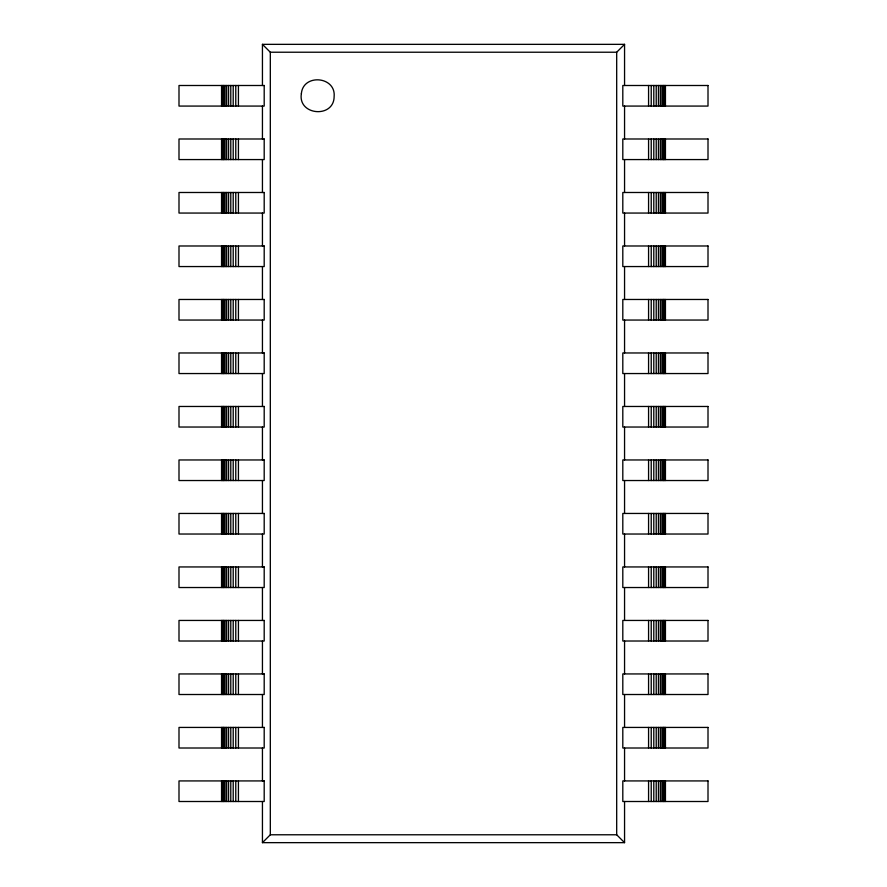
<?xml version="1.0" encoding="UTF-8"?>
<svg xmlns="http://www.w3.org/2000/svg" width="887" height="887" viewBox="0 0 887 887"><rect width="100%" height="100%" fill="white"/><g stroke="black" fill="none" stroke-linecap="round" stroke-linejoin="round"><path stroke-width="1.33" d="M262.441 85.496L262.441 44.35L270.313 52.222L616.687 52.222L624.559 44.35L624.559 85.496M624.559 801.504L624.559 842.65L262.441 842.65L270.313 834.778L270.313 52.222M262.441 44.35L624.559 44.35M270.313 834.778L616.687 834.778L624.559 842.65M665.438 85.496L665.438 106.074M665.438 138.993L665.438 159.571M665.438 192.49L665.438 213.057M665.438 245.987L665.438 266.555M665.438 299.473L665.438 320.052M665.438 352.971L665.438 373.549M665.438 406.468L665.438 427.035M665.438 459.965L665.438 480.532M665.438 513.451L665.438 534.029M665.438 566.948L665.438 587.527M665.438 620.445L665.438 641.013M665.438 673.943L665.438 694.51M665.438 727.429L665.438 748.007M665.438 780.926L665.438 801.504M664.197 85.496L664.197 106.074M664.197 138.993L664.197 159.571M664.197 192.49L664.197 213.057M664.197 245.987L664.197 266.555M664.197 299.473L664.197 320.052M664.197 352.971L664.197 373.549M664.197 406.468L664.197 427.035M664.197 459.965L664.197 480.532M664.197 513.451L664.197 534.029M664.197 566.948L664.197 587.527M664.197 620.445L664.197 641.013M664.197 673.943L664.197 694.51M664.197 727.429L664.197 748.007M664.197 780.926L664.197 801.504M663.864 85.496L663.864 106.074M663.864 138.993L663.864 159.571M663.864 192.49L663.864 213.057M663.864 245.987L663.864 266.555M663.864 299.473L663.864 320.052M663.864 352.971L663.864 373.549M663.864 406.468L663.864 427.035M663.864 459.965L663.864 480.532M663.864 513.451L663.864 534.029M663.864 566.948L663.864 587.527M663.864 620.445L663.864 641.013M663.864 673.943L663.864 694.51M663.864 727.429L663.864 748.007M663.864 780.926L663.864 801.504M663.099 85.496L663.099 106.074M663.099 138.993L663.099 159.571M663.099 192.49L663.099 213.057M663.099 245.987L663.099 266.555M663.099 299.473L663.099 320.052M663.099 352.971L663.099 373.549M663.099 406.468L663.099 427.035M663.099 459.965L663.099 480.532M663.099 513.451L663.099 534.029M663.099 566.948L663.099 587.527M663.099 620.445L663.099 641.013M663.099 673.943L663.099 694.51M663.099 727.429L663.099 748.007M663.099 780.926L663.099 801.504M661.913 85.496L661.913 106.074M661.913 138.993L661.913 159.571M661.913 192.49L661.913 213.057M661.913 245.987L661.913 266.555M661.913 299.473L661.913 320.052M661.913 352.971L661.913 373.549M661.913 406.468L661.913 427.035M661.913 459.965L661.913 480.532M661.913 513.451L661.913 534.029M661.913 566.948L661.913 587.527M661.913 620.445L661.913 641.013M661.913 673.943L661.913 694.51M661.913 727.429L661.913 748.007M661.913 780.926L661.913 801.504M660.327 85.496L660.327 106.074M660.327 138.993L660.327 159.571M660.327 192.49L660.327 213.057M660.327 245.987L660.327 266.555M660.327 299.473L660.327 320.052M660.327 352.971L660.327 373.549M660.327 406.468L660.327 427.035M660.327 459.965L660.327 480.532M660.327 513.451L660.327 534.029M660.327 566.948L660.327 587.527M660.327 620.445L660.327 641.013M660.327 673.943L660.327 694.51M660.327 727.429L660.327 748.007M660.327 780.926L660.327 801.504M658.42 85.496L658.42 106.074M658.42 138.993L658.42 159.571M658.42 192.49L658.42 213.057M658.42 245.987L658.42 266.555M658.42 299.473L658.42 320.052M658.42 352.971L658.42 373.549M658.42 406.468L658.42 427.035M658.42 459.965L658.42 480.532M658.42 513.451L658.42 534.029M658.42 566.948L658.42 587.527M658.42 620.445L658.42 641.013M658.42 673.943L658.42 694.51M658.42 727.429L658.42 748.007M658.42 780.926L658.42 801.504M656.214 85.496L656.214 106.074M656.214 138.993L656.214 159.571M656.214 192.49L656.214 213.057M656.214 245.987L656.214 266.555M656.214 299.473L656.214 320.052M656.214 352.971L656.214 373.549M656.214 406.468L656.214 427.035M656.214 459.965L656.214 480.532M656.214 513.451L656.214 534.029M656.214 566.948L656.214 587.527M656.214 620.445L656.214 641.013M656.214 673.943L656.214 694.51M656.214 727.429L656.214 748.007M656.214 780.926L656.214 801.504M653.797 85.496L653.797 106.074M653.797 138.993L653.797 159.571M653.797 192.49L653.797 213.057M653.797 245.987L653.797 266.555M653.797 299.473L653.797 320.052M653.797 352.971L653.797 373.549M653.797 406.468L653.797 427.035M653.797 459.965L653.797 480.532M653.797 513.451L653.797 534.029M653.797 566.948L653.797 587.527M653.797 620.445L653.797 641.013M653.797 673.943L653.797 694.51M653.797 727.429L653.797 748.007M653.797 780.926L653.797 801.504M651.224 85.496L651.224 106.074M651.224 138.993L651.224 159.571M651.224 192.49L651.224 213.057M651.224 245.987L651.224 266.555M651.224 299.473L651.224 320.052M651.224 352.971L651.224 373.549M651.224 406.468L651.224 427.035M651.224 459.965L651.224 480.532M651.224 513.451L651.224 534.029M651.224 566.948L651.224 587.527M651.224 620.445L651.224 641.013M651.224 673.943L651.224 694.51M651.224 727.429L651.224 748.007M651.224 780.926L651.224 801.504M648.574 85.496L648.574 106.074M648.574 138.993L648.574 159.571M648.574 192.49L648.574 213.057M648.574 245.987L648.574 266.555M648.574 299.473L648.574 320.052M648.574 352.971L648.574 373.549M648.574 406.468L648.574 427.035M648.574 459.965L648.574 480.532M648.574 513.451L648.574 534.029M648.574 566.948L648.574 587.527M648.574 620.445L648.574 641.013M648.574 673.943L648.574 694.51M648.574 727.429L648.574 748.007M648.574 780.926L648.574 801.504M624.559 106.074L624.559 138.993M624.559 159.571L624.559 192.49M624.559 213.057L624.559 245.987M624.559 266.555L624.559 299.473M624.559 320.052L624.559 352.971M624.559 373.549L624.559 406.468M624.559 427.035L624.559 459.965M624.559 480.532L624.559 513.451M624.559 534.029L624.559 566.948M624.559 587.527L624.559 620.445M624.559 641.013L624.559 673.943M624.559 694.51L624.559 727.429M624.559 748.007L624.559 780.926M616.687 52.222L616.687 834.778M262.441 106.074L262.441 138.993M262.441 159.571L262.441 192.49M262.441 213.057L262.441 245.987M262.441 266.555L262.441 299.473M262.441 320.052L262.441 352.971M262.441 373.549L262.441 406.468M262.441 427.035L262.441 459.965M262.441 480.532L262.441 513.451M262.441 534.029L262.441 566.948M262.441 587.527L262.441 620.445M262.441 641.013L262.441 673.943M262.441 694.51L262.441 727.429M262.441 748.007L262.441 780.926M262.441 801.504L262.441 842.65M238.426 85.496L238.426 106.074M238.426 138.993L238.426 159.571M238.426 192.49L238.426 213.057M238.426 245.987L238.426 266.555M238.426 299.473L238.426 320.052M238.426 352.971L238.426 373.549M238.426 406.468L238.426 427.035M238.426 459.965L238.426 480.532M238.426 513.451L238.426 534.029M238.426 566.948L238.426 587.527M238.426 620.445L238.426 641.013M238.426 673.943L238.426 694.51M238.426 727.429L238.426 748.007M238.426 780.926L238.426 801.504M235.776 85.496L235.776 106.074M235.776 138.993L235.776 159.571M235.776 192.49L235.776 213.057M235.776 245.987L235.776 266.555M235.776 299.473L235.776 320.052M235.776 352.971L235.776 373.549M235.776 406.468L235.776 427.035M235.776 459.965L235.776 480.532M235.776 513.451L235.776 534.029M235.776 566.948L235.776 587.527M235.776 620.445L235.776 641.013M235.776 673.943L235.776 694.51M235.776 727.429L235.776 748.007M235.776 780.926L235.776 801.504M233.203 85.496L233.203 106.074M233.203 138.993L233.203 159.571M233.203 192.49L233.203 213.057M233.203 245.987L233.203 266.555M233.203 299.473L233.203 320.052M233.203 352.971L233.203 373.549M233.203 406.468L233.203 427.035M233.203 459.965L233.203 480.532M233.203 513.451L233.203 534.029M233.203 566.948L233.203 587.527M233.203 620.445L233.203 641.013M233.203 673.943L233.203 694.51M233.203 727.429L233.203 748.007M233.203 780.926L233.203 801.504M230.786 85.496L230.786 106.074M230.786 138.993L230.786 159.571M230.786 192.49L230.786 213.057M230.786 245.987L230.786 266.555M230.786 299.473L230.786 320.052M230.786 352.971L230.786 373.549M230.786 406.468L230.786 427.035M230.786 459.965L230.786 480.532M230.786 513.451L230.786 534.029M230.786 566.948L230.786 587.527M230.786 620.445L230.786 641.013M230.786 673.943L230.786 694.51M230.786 727.429L230.786 748.007M230.786 780.926L230.786 801.504M228.58 85.496L228.58 106.074M228.58 138.993L228.58 159.571M228.58 192.49L228.58 213.057M228.58 245.987L228.58 266.555M228.58 299.473L228.58 320.052M228.58 352.971L228.58 373.549M228.58 406.468L228.58 427.035M228.58 459.965L228.58 480.532M228.58 513.451L228.58 534.029M228.58 566.948L228.58 587.527M228.58 620.445L228.58 641.013M228.58 673.943L228.58 694.51M228.58 727.429L228.58 748.007M228.58 780.926L228.58 801.504M226.673 85.496L226.673 106.074M226.673 138.993L226.673 159.571M226.673 192.49L226.673 213.057M226.673 245.987L226.673 266.555M226.673 299.473L226.673 320.052M226.673 352.971L226.673 373.549M226.673 406.468L226.673 427.035M226.673 459.965L226.673 480.532M226.673 513.451L226.673 534.029M226.673 566.948L226.673 587.527M226.673 620.445L226.673 641.013M226.673 673.943L226.673 694.51M226.673 727.429L226.673 748.007M226.673 780.926L226.673 801.504M225.087 85.496L225.087 106.074M225.087 138.993L225.087 159.571M225.087 192.49L225.087 213.057M225.087 245.987L225.087 266.555M225.087 299.473L225.087 320.052M225.087 352.971L225.087 373.549M225.087 406.468L225.087 427.035M225.087 459.965L225.087 480.532M225.087 513.451L225.087 534.029M225.087 566.948L225.087 587.527M225.087 620.445L225.087 641.013M225.087 673.943L225.087 694.51M225.087 727.429L225.087 748.007M225.087 780.926L225.087 801.504M223.901 85.496L223.901 106.074M223.901 138.993L223.901 159.571M223.901 192.49L223.901 213.057M223.901 245.987L223.901 266.555M223.901 299.473L223.901 320.052M223.901 352.971L223.901 373.549M223.901 406.468L223.901 427.035M223.901 459.965L223.901 480.532M223.901 513.451L223.901 534.029M223.901 566.948L223.901 587.527M223.901 620.445L223.901 641.013M223.901 673.943L223.901 694.51M223.901 727.429L223.901 748.007M223.901 780.926L223.901 801.504M223.136 85.496L223.136 106.074M223.136 138.993L223.136 159.571M223.136 192.49L223.136 213.057M223.136 245.987L223.136 266.555M223.136 299.473L223.136 320.052M223.136 352.971L223.136 373.549M223.136 406.468L223.136 427.035M223.136 459.965L223.136 480.532M223.136 513.451L223.136 534.029M223.136 566.948L223.136 587.527M223.136 620.445L223.136 641.013M223.136 673.943L223.136 694.51M223.136 727.429L223.136 748.007M223.136 780.926L223.136 801.504M222.803 85.496L222.803 106.074M222.803 138.993L222.803 159.571M222.803 192.49L222.803 213.057M222.803 245.987L222.803 266.555M222.803 299.473L222.803 320.052M222.803 352.971L222.803 373.549M222.803 406.468L222.803 427.035M222.803 459.965L222.803 480.532M222.803 513.451L222.803 534.029M222.803 566.948L222.803 587.527M222.803 620.445L222.803 641.013M222.803 673.943L222.803 694.51M222.803 727.429L222.803 748.007M222.803 780.926L222.803 801.504M221.562 85.496L221.562 106.074M221.562 138.993L221.562 159.571M221.562 192.49L221.562 213.057M221.562 245.987L221.562 266.555M221.562 299.473L221.562 320.052M221.562 352.971L221.562 373.549M221.562 406.468L221.562 427.035M221.562 459.965L221.562 480.532M221.562 513.451L221.562 534.029M221.562 566.948L221.562 587.527M221.562 620.445L221.562 641.013M221.562 673.943L221.562 694.51M221.562 727.429L221.562 748.007M221.562 780.926L221.562 801.504M301.369 93.7C297.688 115.521 334.077 118.614 334.133 96.483C335.951 76.238 302.999 73.433 301.369 93.7M264.193 85.496L178.997 85.496L178.997 106.074L264.193 106.074L264.193 85.496M708.003 85.496L622.807 85.496L622.807 106.074L708.003 106.074L708.003 85.496M264.193 138.993L178.997 138.993L178.997 159.571L264.193 159.571L264.193 138.993M708.003 138.993L622.807 138.993L622.807 159.571L708.003 159.571L708.003 138.993M264.193 192.49L178.997 192.49L178.997 213.057L264.193 213.057L264.193 192.49M708.003 192.49L622.807 192.49L622.807 213.057L708.003 213.057L708.003 192.49M264.193 245.987L178.997 245.987L178.997 266.555L264.193 266.555L264.193 245.987M708.003 245.987L622.807 245.987L622.807 266.555L708.003 266.555L708.003 245.987M264.193 299.473L178.997 299.473L178.997 320.052L264.193 320.052L264.193 299.473M708.003 299.473L622.807 299.473L622.807 320.052L708.003 320.052L708.003 299.473M264.193 352.971L178.997 352.971L178.997 373.549L264.193 373.549L264.193 352.971M708.003 352.971L622.807 352.971L622.807 373.549L708.003 373.549L708.003 352.971M264.193 406.468L178.997 406.468L178.997 427.035L264.193 427.035L264.193 406.468M708.003 406.468L622.807 406.468L622.807 427.035L708.003 427.035L708.003 406.468M264.193 459.965L178.997 459.965L178.997 480.532L264.193 480.532L264.193 459.965M708.003 459.965L622.807 459.965L622.807 480.532L708.003 480.532L708.003 459.965M264.193 513.451L178.997 513.451L178.997 534.029L264.193 534.029L264.193 513.451M708.003 513.451L622.807 513.451L622.807 534.029L708.003 534.029L708.003 513.451M264.193 566.948L178.997 566.948L178.997 587.527L264.193 587.527L264.193 566.948M708.003 566.948L622.807 566.948L622.807 587.527L708.003 587.527L708.003 566.948M264.193 620.445L178.997 620.445L178.997 641.013L264.193 641.013L264.193 620.445M708.003 620.445L622.807 620.445L622.807 641.013L708.003 641.013L708.003 620.445M264.193 673.943L178.997 673.943L178.997 694.51L264.193 694.51L264.193 673.943M708.003 673.943L622.807 673.943L622.807 694.51L708.003 694.51L708.003 673.943M264.193 727.429L178.997 727.429L178.997 748.007L264.193 748.007L264.193 727.429M708.003 727.429L622.807 727.429L622.807 748.007L708.003 748.007L708.003 727.429M264.193 780.926L178.997 780.926L178.997 801.504L264.193 801.504L264.193 780.926M708.003 780.926L622.807 780.926L622.807 801.504L708.003 801.504L708.003 780.926"/></g></svg>
